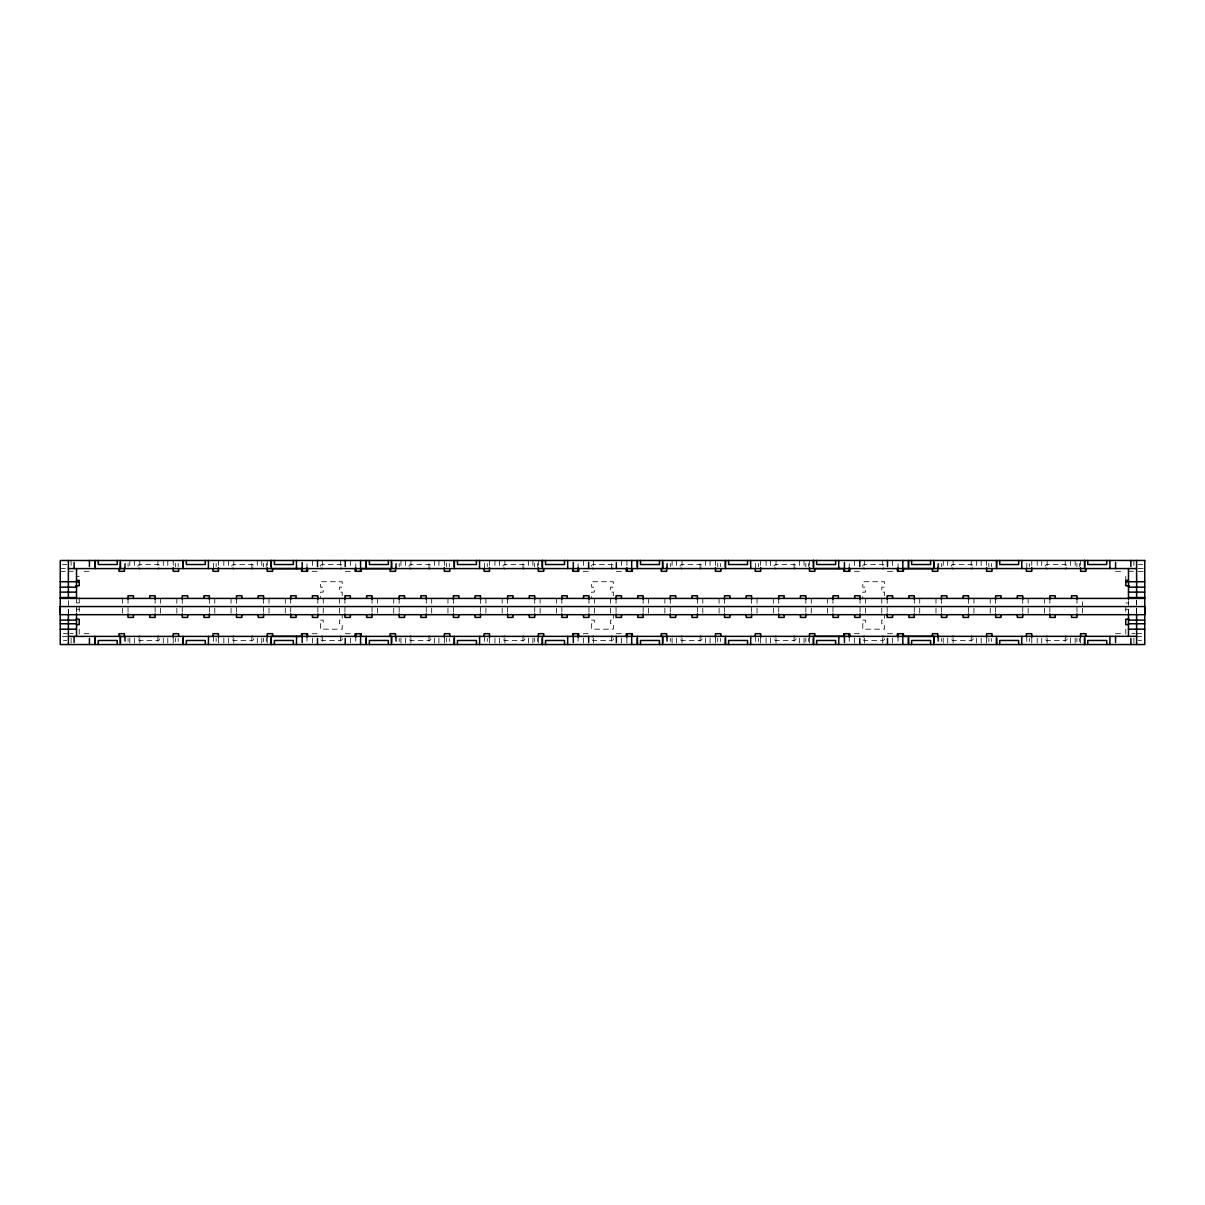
<?xml version="1.0" encoding="UTF-8"?>
<svg xmlns="http://www.w3.org/2000/svg" width="1205" height="1205" viewBox="0 0 1205 1205"><rect width="100%" height="100%" fill="white"/><g stroke="black" fill="none" stroke-linecap="round" stroke-linejoin="round"><path stroke-width="0.75" stroke-dasharray="5 3.75" d="M68.384 614.686L68.384 608.179M76.517 611.432L76.517 608.179M1128.483 614.686L1128.483 608.179M1136.616 613.059L1136.616 600.873M62.283 564.558L66.757 564.527M1138.243 564.527L1142.717 564.558M60.25 568.624L66.757 568.624M1138.243 568.624L1144.75 568.624M60.25 571.336L66.757 571.336M68.384 571.26L73.264 571.26M84.019 571.336L89.441 571.336M312.095 571.336L317.518 571.336M345.233 571.336L350.655 571.336M583.22 571.336L588.643 571.336M616.358 571.336L621.78 571.336M854.345 571.336L859.767 571.336M887.483 571.336L892.905 571.336M1115.559 571.336L1120.981 571.336M1128.483 571.26L1134.99 571.26M1138.243 571.336L1144.75 571.336M76.517 576.306L79.229 576.306M76.517 602.967L79.229 602.967M1125.771 602.967L1128.483 602.967M76.517 609.263L79.229 609.263M1125.771 609.263L1128.483 609.263M320.53 620.108L323.241 620.108L323.241 623.753L320.53 623.753L320.53 629.176L342.22 629.176L342.22 623.753L339.509 623.753L339.509 620.108L342.22 620.108L342.22 614.686M591.655 620.108L594.366 620.108L594.366 623.753L591.655 623.753L591.655 629.176L613.345 629.176L613.345 623.753L610.634 623.753L610.634 620.108L613.345 620.108L613.345 614.686M862.78 620.108L865.491 620.108L865.491 623.753L862.78 623.753L862.78 629.176L884.47 629.176L884.47 623.753L881.759 623.753L881.759 620.108L884.47 620.108L884.47 614.686M63.308 633.694L68.384 633.694M70.01 633.619L73.264 633.619M84.019 633.694L89.441 633.694M312.095 633.694L317.518 633.694M345.233 633.694L350.655 633.694M583.22 633.694L588.643 633.694M616.358 633.694L621.78 633.694M854.345 633.694L859.767 633.694M887.483 633.694L892.905 633.694M1115.559 633.694L1120.981 633.694M1131.736 633.619L1134.99 633.619M1136.616 633.694L1141.692 633.694M62.283 636.406L68.384 636.406M1136.616 636.406L1142.717 636.406M63.503 640.473L66.757 640.473M1138.243 640.473L1141.497 640.473M1136.616 600.135L1136.616 613.797M1133.905 560.461L1133.905 566.968M1133.905 638.032L1133.905 644.539M1128.483 600.617L1128.483 611.914M1125.771 576.306L1125.771 581.729M1125.771 606.552L1125.771 614.686M1125.771 629.176L1125.771 634.598M1082.391 601.672L1082.391 606.552M1082.391 608.179L1082.391 614.686M1080.584 560.461L1080.584 566.968M1080.584 638.032L1080.584 644.539M1079.635 563.503L1079.635 566.561M1079.635 638.439L1079.635 641.497M1076.924 563.247L1076.924 566.817M1076.969 598.418L1076.969 614.686M1076.924 638.183L1076.924 641.753M1075.161 560.461L1075.161 566.968M1075.161 638.032L1075.161 644.539M1070.642 560.461L1070.642 566.968M1070.642 638.032L1070.642 644.539M1065.22 560.461L1065.22 568.594M1065.22 636.406L1065.22 644.539M1049.856 598.418L1049.856 614.686M1047.145 560.461L1047.145 566.968M1047.145 638.032L1047.145 644.539M1044.434 598.418L1044.434 603.298M1044.434 608.179L1044.434 614.686M1041.723 560.461L1041.723 566.968M1041.723 638.032L1041.723 644.539M1037.204 560.461L1037.204 566.968M1037.204 638.032L1037.204 644.539M1031.781 560.461L1031.781 566.968M1031.781 638.032L1031.781 644.539M1029.522 563.503L1029.522 566.561M1029.522 638.439L1029.522 641.497M1028.166 598.418L1028.166 603.298M1028.166 608.179L1028.166 614.686M1026.811 563.247L1026.811 568.594M1026.811 636.406L1026.811 641.753M1022.744 598.418L1022.744 614.686M995.631 598.418L995.631 614.686M991.564 563.503L991.564 566.561M991.564 638.439L991.564 641.497M990.209 598.418L990.209 603.298M990.209 608.179L990.209 614.686M988.853 563.247L988.853 566.817M988.853 638.183L988.853 641.753M986.594 560.461L986.594 566.968M986.594 638.032L986.594 644.539M981.171 560.461L981.171 566.968M981.171 638.032L981.171 644.539M976.653 560.461L976.653 566.968M976.653 638.032L976.653 644.539M973.941 598.418L973.941 603.298M973.941 608.179L973.941 614.686M971.23 560.461L971.23 568.594M971.23 636.406L971.23 644.539M968.519 598.418L968.519 614.686M953.155 560.461L953.155 566.968M953.155 638.032L953.155 644.539M947.733 560.461L947.733 566.968M947.733 638.032L947.733 644.539M943.214 560.461L943.214 566.968M943.214 638.032L943.214 644.539M941.451 563.503L941.451 566.561M941.406 598.418L941.406 614.686M941.451 638.439L941.451 641.497M938.74 563.247L938.74 568.594M938.74 636.406L938.74 641.753M937.791 563.714L937.791 568.594M937.791 636.406L937.791 641.286M935.984 598.418L935.984 603.298M935.984 608.179L935.984 614.686M919.716 598.418L919.716 603.298M919.716 608.179L919.716 614.686M914.294 598.418L914.294 614.686M898.026 563.714L898.026 566.968M898.026 638.032L898.026 641.286M892.604 560.461L892.604 566.968M892.604 638.032L892.604 644.539M887.181 598.418L887.181 614.686M884.47 595.737L884.47 592.122L881.759 592.122L881.759 587.151L884.47 587.151L884.47 581.729L862.78 581.729L862.78 587.151L865.491 587.151L865.491 592.122L862.78 592.122L862.78 597.544M882.663 560.461L882.663 568.594M882.663 638.032L882.663 644.539M881.759 598.418L881.759 603.298M881.759 608.179L881.759 614.686M865.491 598.418L865.491 603.298M865.491 608.179L865.491 614.686M864.588 560.461L864.588 568.594M864.588 638.032L864.588 644.539M860.069 598.418L860.069 614.686M854.646 560.461L854.646 566.968M854.646 638.032L854.646 644.539M849.224 563.714L849.224 568.594M849.224 638.032L849.224 641.286M832.956 598.418L832.956 614.686M827.534 598.418L827.534 603.298M827.534 608.179L827.534 614.686M811.266 598.418L811.266 603.298M811.266 608.179L811.266 614.686M809.459 560.461L809.459 566.968M809.459 638.032L809.459 644.539M808.51 563.503L808.51 566.561M808.51 638.439L808.51 641.497M805.799 563.247L805.799 566.817M805.844 598.418L805.844 614.686M805.799 638.183L805.799 641.753M804.036 560.461L804.036 566.968M804.036 638.032L804.036 644.539M799.517 560.461L799.517 566.968M799.517 638.032L799.517 644.539M794.095 563.714L794.095 568.594M794.095 636.406L794.095 641.286M778.731 598.418L778.731 614.686M776.02 560.461L776.02 566.968M776.02 638.032L776.02 644.539M773.309 598.418L773.309 603.298M773.309 608.179L773.309 614.686M770.598 560.461L770.598 566.968M770.598 638.032L770.598 644.539M766.079 560.461L766.079 566.968M766.079 638.032L766.079 644.539M760.656 560.461L760.656 566.968M760.656 638.032L760.656 644.539M758.397 563.503L758.397 566.561M758.397 638.439L758.397 641.497M757.041 598.418L757.041 603.298M757.041 608.179L757.041 614.686M755.686 563.247L755.686 568.594M755.686 636.406L755.686 641.753M751.619 598.418L751.619 614.686M724.506 598.418L724.506 614.686M720.439 563.503L720.439 566.561M720.439 638.439L720.439 641.497M719.084 598.418L719.084 603.298M719.084 608.179L719.084 614.686M717.728 563.247L717.728 566.817M717.728 638.183L717.728 641.753M715.469 560.461L715.469 566.968M715.469 638.032L715.469 644.539M710.046 560.461L710.046 566.968M710.046 638.032L710.046 644.539M705.528 560.461L705.528 566.968M705.528 638.032L705.528 644.539M702.816 598.418L702.816 603.298M702.816 608.179L702.816 614.686M700.105 563.714L700.105 568.594M700.105 636.406L700.105 641.286M697.394 598.418L697.394 614.686M682.03 560.461L682.03 566.968M682.03 638.032L682.03 644.539M676.608 560.461L676.608 566.968M676.608 638.032L676.608 644.539M672.089 560.461L672.089 566.968M672.089 638.032L672.089 644.539M670.326 563.503L670.326 566.561M670.281 598.418L670.281 614.686M670.326 638.439L670.326 641.497M667.615 563.247L667.615 568.594M667.615 636.406L667.615 641.753M666.666 563.714L666.666 568.594M666.666 636.406L666.666 641.286M664.859 598.418L664.859 603.298M664.859 608.179L664.859 614.686M648.591 598.418L648.591 603.298M648.591 608.179L648.591 614.686M643.169 598.418L643.169 614.686M626.901 560.461L626.901 566.968M626.901 638.032L626.901 644.539M621.479 560.461L621.479 566.968M621.479 638.032L621.479 644.539M616.056 598.418L616.056 614.686M613.345 595.737L613.345 592.122L610.634 592.122L610.634 587.151L613.345 587.151L613.345 581.729L591.655 581.729L591.655 587.151L594.366 587.151L594.366 592.122L591.655 592.122L591.655 597.544M611.538 563.714L611.538 568.594M611.538 636.406L611.538 641.286M610.634 598.418L610.634 603.298M610.634 608.179L610.634 614.686M594.366 598.418L594.366 603.298M594.366 608.179L594.366 614.686M593.463 560.461L593.463 566.968M593.463 638.032L593.463 644.539M588.944 598.418L588.944 614.686M583.521 560.461L583.521 566.968M583.521 638.032L583.521 644.539M578.099 563.714L578.099 568.594M578.099 636.406L578.099 641.286M561.831 598.418L561.831 614.686M556.409 598.418L556.409 603.298M556.409 608.179L556.409 614.686M540.141 598.418L540.141 603.298M540.141 608.179L540.141 614.686M538.334 560.461L538.334 566.968M538.334 638.032L538.334 644.539M537.385 563.503L537.385 566.561M537.385 638.439L537.385 641.497M534.674 563.247L534.674 566.817M534.719 598.418L534.719 614.686M534.674 638.183L534.674 641.753M532.911 560.461L532.911 566.968M532.911 638.032L532.911 644.539M528.393 560.461L528.393 566.968M528.393 638.032L528.393 644.539M522.97 563.714L522.97 568.594M522.97 636.406L522.97 641.286M507.606 598.418L507.606 614.686M504.895 560.461L504.895 566.968M504.895 638.032L504.895 644.539M502.184 598.418L502.184 603.298M502.184 608.179L502.184 614.686M499.473 560.461L499.473 566.968M499.473 638.032L499.473 644.539M494.954 560.461L494.954 566.968M494.954 638.032L494.954 644.539M489.531 560.461L489.531 566.968M489.531 638.032L489.531 644.539M487.272 563.503L487.272 566.561M487.272 638.439L487.272 641.497M485.916 598.418L485.916 603.298M485.916 608.179L485.916 614.686M484.561 563.247L484.561 568.594M484.561 636.406L484.561 641.753M480.494 598.418L480.494 614.686M453.381 598.418L453.381 614.686M449.314 563.503L449.314 566.561M449.314 638.439L449.314 641.497M447.959 598.418L447.959 603.298M447.959 608.179L447.959 614.686M446.603 563.247L446.603 566.817M446.603 638.183L446.603 641.753M444.344 560.461L444.344 566.968M444.344 638.032L444.344 644.539M438.921 560.461L438.921 566.968M438.921 638.032L438.921 644.539M434.402 560.461L434.402 566.968M434.402 638.032L434.402 644.539M431.691 598.418L431.691 603.298M431.691 608.179L431.691 614.686M428.98 563.714L428.98 568.594M428.98 636.406L428.98 641.286M426.269 598.418L426.269 614.686M410.905 560.461L410.905 566.968M410.905 638.032L410.905 644.539M405.483 560.461L405.483 566.968M405.483 638.032L405.483 644.539M400.964 560.461L400.964 566.968M400.964 638.032L400.964 644.539M399.201 563.503L399.201 566.561M399.156 598.418L399.156 614.686M399.201 638.439L399.201 641.497M396.49 563.247L396.49 568.594M396.49 636.406L396.49 641.753M395.541 563.714L395.541 568.594M395.541 636.406L395.541 641.286M393.734 598.418L393.734 603.298M393.734 608.179L393.734 614.686M377.466 598.418L377.466 603.298M377.466 608.179L377.466 614.686M372.044 598.418L372.044 614.686M355.776 563.714L355.776 566.968M355.776 638.032L355.776 641.286M350.354 560.461L350.354 566.968M350.354 638.032L350.354 644.539M344.931 598.418L344.931 614.686M342.22 595.737L342.22 592.122L339.509 592.122L339.509 587.151L342.22 587.151L342.22 581.729L320.53 581.729L320.53 587.151L323.241 587.151L323.241 592.122L320.53 592.122L320.53 597.544M340.413 560.461L340.413 566.968M340.413 636.406L340.413 641.286M339.509 598.418L339.509 603.298M339.509 608.179L339.509 614.686M323.241 598.418L323.241 603.298M323.241 608.179L323.241 614.686M322.338 560.461L322.338 566.968M322.338 636.406L322.338 644.539M317.819 598.418L317.819 614.686M312.396 560.461L312.396 566.968M312.396 638.032L312.396 644.539M306.974 563.714L306.974 568.594M306.974 638.032L306.974 641.286M290.706 598.418L290.706 614.686M285.284 598.418L285.284 603.298M285.284 608.179L285.284 614.686M269.016 598.418L269.016 603.298M269.016 608.179L269.016 614.686M267.209 560.461L267.209 566.968M267.209 638.032L267.209 644.539M266.26 563.503L266.26 566.561M266.26 638.439L266.26 641.497M263.549 563.247L263.549 566.817M263.594 598.418L263.594 614.686M263.549 638.183L263.549 641.753M261.786 560.461L261.786 566.968M261.786 638.032L261.786 644.539M257.268 560.461L257.268 566.968M257.268 638.032L257.268 644.539M251.845 563.714L251.845 568.594M251.845 636.406L251.845 641.286M236.481 598.418L236.481 614.686M233.77 560.461L233.77 566.968M233.77 638.032L233.77 644.539M231.059 598.418L231.059 603.298M231.059 608.179L231.059 614.686M228.347 560.461L228.347 566.968M228.347 638.032L228.347 644.539M223.829 560.461L223.829 566.968M223.829 638.032L223.829 644.539M218.406 560.461L218.406 566.968M218.406 638.032L218.406 644.539M216.147 563.503L216.147 566.561M216.147 638.439L216.147 641.497M214.791 598.418L214.791 603.298M214.791 608.179L214.791 614.686M213.436 563.247L213.436 568.594M213.436 636.406L213.436 641.753M209.369 598.418L209.369 614.686M182.256 598.418L182.256 614.686M178.189 563.503L178.189 566.561M178.189 638.439L178.189 641.497M176.834 598.418L176.834 603.298M176.834 608.179L176.834 614.686M175.478 563.247L175.478 566.817M175.478 638.183L175.478 641.753M173.219 560.461L173.219 566.968M173.219 638.032L173.219 644.539M167.796 560.461L167.796 566.968M167.796 638.032L167.796 644.539M163.278 560.461L163.278 566.968M163.278 638.032L163.278 644.539M160.566 598.418L160.566 603.298M160.566 608.179L160.566 614.686M157.855 560.461L157.855 568.594M157.855 636.406L157.855 644.539M155.144 598.418L155.144 614.686M139.78 560.461L139.78 566.968M139.78 638.032L139.78 644.539M134.358 560.461L134.358 566.968M134.358 638.032L134.358 644.539M129.839 560.461L129.839 566.968M129.839 638.032L129.839 644.539M128.076 563.503L128.076 566.561M128.031 598.418L128.031 614.686M128.076 638.439L128.076 641.497M125.365 563.247L125.365 568.594M125.365 636.406L125.365 641.753M124.416 563.714L124.416 568.594M124.416 636.406L124.416 641.286M122.609 598.418L122.609 603.298M122.609 608.179L122.609 614.686M79.229 597.544L79.229 603.298M79.229 606.552L79.229 614.686M79.229 629.176L79.229 634.598M76.517 597.544L76.517 612.215M71.095 560.461L71.095 566.968M71.095 638.032L71.095 644.539M68.384 600.617L68.384 613.797M613.541 638.801A2.033 2.033 0 0 1 611.538 640.457L593.463 640.457A2.033 2.033 0 0 1 591.459 638.801M1067.223 638.801A2.033 2.033 0 0 1 1065.22 640.457L1047.145 640.457A2.033 2.033 0 0 1 1045.142 638.801M973.233 638.801A2.033 2.033 0 0 1 971.23 640.457L953.155 640.457A2.033 2.033 0 0 1 951.152 638.801M796.098 638.801A2.033 2.033 0 0 1 794.095 640.457L776.02 640.457A2.033 2.033 0 0 1 774.017 638.801M702.108 638.801A2.033 2.033 0 0 1 700.105 640.457L682.03 640.457A2.033 2.033 0 0 1 680.027 638.801M884.666 638.816A2.033 2.033 0 0 1 882.663 640.473L864.588 640.473A2.033 2.033 0 0 1 862.584 638.816M159.858 638.801A2.033 2.033 0 0 1 157.855 640.457L139.78 640.457A2.033 2.033 0 0 1 137.777 638.801M253.848 638.801A2.033 2.033 0 0 1 251.845 640.457L233.77 640.457A2.033 2.033 0 0 1 231.767 638.801M430.983 638.801A2.033 2.033 0 0 1 428.98 640.457L410.905 640.457A2.033 2.033 0 0 1 408.902 638.801M524.973 638.801A2.033 2.033 0 0 1 522.97 640.457L504.895 640.457A2.033 2.033 0 0 1 502.892 638.801M342.416 638.816A2.033 2.033 0 0 1 340.413 640.473L322.338 640.473A2.033 2.033 0 0 1 320.334 638.816M591.459 566.199A2.033 2.033 0 0 1 593.463 564.543L611.538 564.527A2.033 2.033 0 0 1 613.541 566.199M1045.142 566.199A2.033 2.033 0 0 1 1047.145 564.543L1065.22 564.527A2.033 2.033 0 0 1 1067.223 566.199M951.152 566.199A2.033 2.033 0 0 1 953.155 564.543L971.23 564.527A2.033 2.033 0 0 1 973.233 566.199M774.017 566.199A2.033 2.033 0 0 1 776.02 564.543L794.095 564.527A2.033 2.033 0 0 1 796.098 566.199M680.027 566.199A2.033 2.033 0 0 1 682.03 564.543L700.105 564.527A2.033 2.033 0 0 1 702.108 566.199M862.584 566.184A2.033 2.033 0 0 1 864.588 564.527L882.663 564.527A2.033 2.033 0 0 1 884.666 566.184M137.777 566.199A2.033 2.033 0 0 1 139.78 564.543L157.855 564.527A2.033 2.033 0 0 1 159.858 566.199M231.767 566.199A2.033 2.033 0 0 1 233.77 564.543L251.845 564.527A2.033 2.033 0 0 1 253.848 566.199M408.902 566.199A2.033 2.033 0 0 1 410.905 564.543L428.98 564.527A2.033 2.033 0 0 1 430.983 566.199M502.892 566.199A2.033 2.033 0 0 1 504.895 564.543L522.97 564.527A2.033 2.033 0 0 1 524.973 566.199M320.334 566.184A2.033 2.033 0 0 1 322.338 564.527L340.413 564.527A2.033 2.033 0 0 1 342.416 566.184"/><path stroke-width="1.5" d="M68.384 568.594L1136.616 568.549M76.517 580.358L79.229 580.358L79.229 585.781L75.779 585.781M1128.483 580.358L1125.771 580.358L1125.771 585.781L1129.221 585.781M60.25 581.729L79.229 581.729M1125.771 581.729L1144.75 581.729M60.25 587.151L76.517 587.151M1128.483 587.151L1144.75 587.151M60.25 592.122L76.517 592.122M1128.483 592.122L1144.75 592.122M60.25 597.544L76.517 597.544M1128.483 597.544L1144.75 597.544M60.25 598.418L1144.75 598.418M75.779 619.219L79.229 619.219L79.229 624.642L76.517 624.642M1129.221 619.219L1125.771 619.219L1125.771 624.642L1128.483 624.642M60.25 620.108L76.517 620.108M1128.483 620.108L1144.75 620.108M60.25 623.753L76.517 623.753M1128.483 623.753L1144.75 623.753M60.25 629.176L76.517 629.176M1128.483 629.176L1144.75 629.176M68.384 636.406L1136.616 636.33M1136.616 560.461L1136.616 597.544M1136.616 614.686L1136.616 644.539M1130.892 560.461L1130.892 566.561M1130.892 638.439L1130.892 644.539M1128.483 568.549L1128.483 599.156M1128.483 613.36L1128.483 636.391M1115.559 562.494L1115.559 568.594M1115.559 636.406L1115.559 642.506M1109.835 560.461L1109.956 568.594M1109.956 636.406L1109.835 644.539M1106.747 560.461L1106.747 564.527L1087.769 564.527L1087.769 560.461M1106.747 644.539L1106.747 640.473L1087.769 640.473L1087.769 644.539M1086.006 568.609L1086.006 571.321L1080.584 571.321L1080.584 567.706M1086.006 636.391L1086.006 633.679L1080.584 633.679L1080.584 637.294M1084.666 560.461L1084.666 568.594M1084.666 636.406L1084.666 644.539M1084.56 560.461L1084.56 566.561M1084.56 638.439L1084.56 644.539M1076.969 599.352L1076.969 595.737L1071.546 595.737L1071.546 598.448M1076.969 613.812L1076.969 617.427L1071.546 617.427L1071.546 614.716M1055.279 598.448L1055.279 595.737L1049.856 595.737L1049.856 599.352M1055.279 614.716L1055.279 617.427L1049.856 617.427L1049.856 613.812M1031.781 567.706L1031.781 571.321L1026.359 571.321L1026.359 568.609M1031.781 637.294L1031.781 633.679L1026.359 633.679L1026.359 636.391M1022.744 599.352L1022.744 595.737L1017.321 595.737L1017.321 598.448M1022.744 613.812L1022.744 617.427L1017.321 617.427L1017.321 614.716M1021.765 560.461L1021.765 568.594M1021.765 636.406L1021.765 644.539M1018.677 560.461L1018.677 564.527L999.698 564.527L999.698 560.461M1018.677 644.539L1018.677 640.473L999.698 640.473L999.698 644.539M1001.054 598.448L1001.054 595.737L995.631 595.737L995.631 599.352M1001.054 614.716L1001.054 617.427L995.631 617.427L995.631 613.812M996.595 568.594L996.595 560.461L996.49 566.561M996.595 636.406L996.595 644.539L996.49 638.439M992.016 568.609L992.016 571.321L986.594 571.321L986.594 567.706M992.016 636.391L992.016 633.679L986.594 633.679L986.594 637.294M968.519 599.352L968.519 595.737L963.096 595.737L963.096 598.448M968.519 613.812L968.519 617.427L963.096 617.427L963.096 614.716M946.829 598.448L946.829 595.737L941.406 595.737L941.406 599.352M946.829 614.716L946.829 617.427L941.406 617.427L941.406 613.812M937.791 567.706L937.791 571.321L932.369 571.321L932.369 568.609L903.449 568.594L903.449 571.306L897.394 571.336L897.394 568.624M937.791 637.294L937.791 633.679L932.369 633.679L932.369 636.391L903.449 636.406L903.449 633.694L897.394 633.694L897.394 636.406M933.815 562.494L933.815 568.594M933.815 636.406L933.815 642.506M933.694 560.461L933.694 568.594M933.694 636.406L933.694 644.539M930.606 560.461L930.606 564.527L911.628 564.527L911.628 560.461M930.606 644.539L930.606 640.473L911.628 640.473L911.628 644.539M914.294 599.352L914.294 595.737L908.871 595.737L908.871 598.448M914.294 613.812L914.294 617.427L908.871 617.427L908.871 614.716M908.525 568.594L908.525 560.461L908.419 566.561M908.525 636.406L908.525 644.539L908.419 638.439M902.816 560.461L902.816 566.561M902.816 567.721L902.816 571.336M902.816 633.694L902.816 637.309M902.816 638.439L902.816 644.539M898.026 567.691L898.026 571.306M898.026 633.694L898.026 637.309M892.604 598.448L892.604 595.737L887.181 595.737L887.181 599.352M892.604 614.716L892.604 617.427L887.181 617.427L887.181 613.812M887.483 560.461L887.483 566.561M887.483 638.439L887.483 644.539M860.069 599.352L860.069 595.737L854.646 595.737L854.646 598.448M860.069 613.812L860.069 617.427L854.646 617.427L854.646 614.716M859.767 560.461L859.767 566.561M859.767 638.439L859.767 644.539M849.856 568.624L849.856 571.336L843.801 571.306L843.801 568.594L814.881 568.609L814.881 571.321L809.459 571.321L809.459 567.706M849.856 636.406L849.856 633.694L843.801 633.694L843.801 636.406L814.881 636.391L814.881 633.679L809.459 633.679L809.459 637.294M849.224 567.691L849.224 571.306M849.224 633.694L849.224 637.309M844.434 562.494L844.434 571.336M844.434 633.694L844.434 642.506M838.71 560.461L838.71 568.594M838.831 636.406L838.71 644.539M838.379 598.448L838.379 595.737L832.956 595.737L832.956 599.352M838.379 614.716L838.379 617.427L832.956 617.427L832.956 613.812M835.622 560.461L835.622 564.527L816.644 564.527L816.644 560.461M835.622 644.539L835.622 640.473L816.644 640.473L816.644 644.539M813.541 560.461L813.541 568.594M813.541 636.406L813.541 644.539M813.435 560.461L813.435 566.561M813.435 638.439L813.435 644.539M805.844 599.352L805.844 595.737L800.421 595.737L800.421 598.448M805.844 613.812L805.844 617.427L800.421 617.427L800.421 614.716M784.154 598.448L784.154 595.737L778.731 595.737L778.731 599.352M784.154 614.716L784.154 617.427L778.731 617.427L778.731 613.812M760.656 567.706L760.656 571.321L755.234 571.321L755.234 568.609M760.656 637.294L760.656 633.679L755.234 633.679L755.234 636.391M751.619 599.352L751.619 595.737L746.196 595.737L746.196 598.448M751.619 613.812L751.619 617.427L746.196 617.427L746.196 614.716M750.64 560.461L750.76 568.594M750.76 636.406L750.64 644.539M747.552 560.461L747.552 564.527L728.573 564.527L728.573 560.461M747.552 644.539L747.552 640.473L728.573 640.473L728.573 644.539M729.929 598.448L729.929 595.737L724.506 595.737L724.506 599.352M729.929 614.716L729.929 617.427L724.506 617.427L724.506 613.812M725.47 568.594L725.47 560.461L725.365 566.561M725.47 636.406L725.47 644.539L725.365 638.439M720.891 568.609L720.891 571.321L715.469 571.321L715.469 567.706M720.891 636.391L720.891 633.679L715.469 633.679L715.469 637.294M697.394 599.352L697.394 595.737L691.971 595.737L691.971 598.448M697.394 613.812L697.394 617.427L691.971 617.427L691.971 614.716M675.704 598.448L675.704 595.737L670.281 595.737L670.281 599.352M675.704 614.716L675.704 617.427L670.281 617.427L670.281 613.812M666.666 567.706L666.666 571.321L661.244 571.321L661.244 568.609M666.666 637.294L666.666 633.679L661.244 633.679L661.244 636.391M662.69 562.494L662.69 568.594M662.69 636.406L662.69 642.506M662.569 560.461L662.569 568.594M662.569 636.406L662.569 644.539M659.481 560.461L659.481 564.527L640.503 564.527L640.503 560.461M659.481 644.539L659.481 640.473L640.503 640.473L640.503 644.539M643.169 599.352L643.169 595.737L637.746 595.737L637.746 598.448M643.169 613.812L643.169 617.427L637.746 617.427L637.746 614.716M637.4 568.594L637.4 560.461L637.294 566.561M637.4 636.406L637.4 644.539L637.294 638.439M632.324 568.609L632.324 571.321L626.269 571.336L626.269 568.624M632.324 636.391L632.324 633.679L626.269 633.694L626.269 636.406M631.691 560.461L631.691 566.561M631.691 567.721L631.691 571.336M631.691 633.694L631.691 637.309M631.691 638.439L631.691 644.539M626.901 567.706L626.901 571.321M626.901 633.679L626.901 637.294M621.479 598.448L621.479 595.737L616.056 595.737L616.056 599.352M621.479 614.716L621.479 617.427L616.056 617.427L616.056 613.812M616.358 562.494L616.358 568.594M616.358 636.406L616.358 642.506M588.944 599.352L588.944 595.737L583.521 595.737L583.521 598.448M588.944 613.812L588.944 617.427L583.521 617.427L583.521 614.716M588.643 562.494L588.643 568.594M588.643 636.406L588.643 642.506M578.731 568.624L578.731 571.336L572.676 571.321L572.676 568.609M578.731 636.406L578.731 633.694L572.676 633.679L572.676 636.391M578.099 567.706L578.099 571.321M578.099 633.679L578.099 637.294M573.309 562.494L573.309 571.336M573.309 633.694L573.309 642.506M567.6 560.461L567.706 568.594M567.706 636.406L567.6 644.539M567.254 598.448L567.254 595.737L561.831 595.737L561.831 599.352M567.254 614.716L567.254 617.427L561.831 617.427L561.831 613.812M564.497 560.461L564.497 564.527L545.519 564.527L545.519 560.461M564.497 644.539L564.497 640.473L545.519 640.473L545.519 644.539M543.756 568.609L543.756 571.321L538.334 571.321L538.334 567.706M543.756 636.391L543.756 633.679L538.334 633.679L538.334 637.294M542.431 560.461L542.431 568.594M542.431 636.406L542.431 644.539M542.31 560.461L542.31 566.561M542.31 638.439L542.31 644.539M534.719 599.352L534.719 595.737L529.296 595.737L529.296 598.448M534.719 613.812L534.719 617.427L529.296 617.427L529.296 614.716M513.029 598.448L513.029 595.737L507.606 595.737L507.606 599.352M513.029 614.716L513.029 617.427L507.606 617.427L507.606 613.812M489.531 567.706L489.531 571.321L484.109 571.321L484.109 568.609M489.531 637.294L489.531 633.679L484.109 633.679L484.109 636.391M480.494 599.352L480.494 595.737L475.071 595.737L475.071 598.448M480.494 613.812L480.494 617.427L475.071 617.427L475.071 614.716M479.53 560.461L479.53 568.594M479.635 636.406L479.53 644.539M476.427 560.461L476.427 564.527L457.448 564.527L457.448 560.461M476.427 644.539L476.427 640.473L457.448 640.473L457.448 644.539M458.804 598.448L458.804 595.737L453.381 595.737L453.381 599.352M458.804 614.716L458.804 617.427L453.381 617.427L453.381 613.812M454.36 568.594L454.36 560.461L454.24 566.561M454.36 636.406L454.36 644.539L454.24 638.439M449.766 568.609L449.766 571.321L444.344 571.321L444.344 567.706M449.766 636.391L449.766 633.679L444.344 633.679L444.344 637.294M426.269 599.352L426.269 595.737L420.846 595.737L420.846 598.448M426.269 613.812L426.269 617.427L420.846 617.427L420.846 614.716M404.579 598.448L404.579 595.737L399.156 595.737L399.156 599.352M404.579 614.716L404.579 617.427L399.156 617.427L399.156 613.812M395.541 567.706L395.541 571.321L390.119 571.321L390.119 568.609L361.199 568.594L361.199 571.306L355.144 571.336L355.144 568.624M395.541 637.294L395.541 633.679L390.119 633.679L390.119 636.391M391.565 562.494L391.565 568.594M391.565 636.406L391.565 642.506M391.459 560.461L391.459 568.594M391.459 636.406L391.459 644.539M388.356 560.461L388.356 564.527L369.378 564.527L369.378 560.461M388.356 644.539L388.356 640.473L369.378 640.473L369.378 644.539M372.044 599.352L372.044 595.737L366.621 595.737L366.621 598.448M372.044 613.812L372.044 617.427L366.621 617.427L366.621 614.716M366.29 568.594L366.29 560.461L366.169 566.561M366.29 636.406L366.29 644.539L366.169 638.439M361.199 636.406L361.199 633.694L355.144 633.694L355.144 636.406M360.566 560.461L360.566 566.561M360.566 567.721L360.566 571.336M360.566 633.694L360.566 637.309M360.566 638.439L360.566 644.539M355.776 567.691L355.776 571.306M355.776 633.694L355.776 637.309M350.354 598.448L350.354 595.737L344.931 595.737L344.931 599.352M350.354 614.716L350.354 617.427L344.931 617.427L344.931 613.812M345.233 560.461L345.233 566.561M345.233 638.439L345.233 644.539M317.819 599.352L317.819 595.737L312.396 595.737L312.396 598.448M317.819 613.812L317.819 617.427L312.396 617.427L312.396 614.716M317.518 560.461L317.518 566.561M317.518 638.439L317.518 644.539M307.606 568.624L307.606 571.336L301.551 571.306L301.551 568.594L272.631 568.609L272.631 571.321L267.209 571.321L267.209 567.706M307.606 636.406L307.606 633.694L301.551 633.694L301.551 636.406L272.631 636.391L272.631 633.679L267.209 633.679L267.209 637.294M306.974 567.691L306.974 571.306M306.974 633.694L306.974 637.309M302.184 562.494L302.184 571.336M302.184 633.694L302.184 642.506M296.475 560.461L296.475 568.594M296.581 636.406L296.475 644.539M296.129 598.448L296.129 595.737L290.706 595.737L290.706 599.352M296.129 614.716L296.129 617.427L290.706 617.427L290.706 613.812M293.372 560.461L293.372 564.527L274.394 564.527L274.394 560.461M293.372 644.539L293.372 640.473L274.394 640.473L274.394 644.539M271.306 560.461L271.306 568.594M271.306 636.406L271.306 644.539M271.185 560.461L271.185 566.561M271.185 638.439L271.185 644.539M263.594 599.352L263.594 595.737L258.171 595.737L258.171 598.448M263.594 613.812L263.594 617.427L258.171 617.427L258.171 614.716M241.904 598.448L241.904 595.737L236.481 595.737L236.481 599.352M241.904 614.716L241.904 617.427L236.481 617.427L236.481 613.812M218.406 567.706L218.406 571.321L212.984 571.321L212.984 568.609M218.406 637.294L218.406 633.679L212.984 633.679L212.984 636.391M209.369 599.352L209.369 595.737L203.946 595.737L203.946 598.448M209.369 613.812L209.369 617.427L203.946 617.427L203.946 614.716M208.405 560.461L208.405 568.594M208.51 636.406L208.405 644.539M205.302 560.461L205.302 564.527L186.323 564.527L186.323 560.461M205.302 644.539L205.302 640.473L186.323 640.473L186.323 644.539M187.679 598.448L187.679 595.737L182.256 595.737L182.256 599.352M187.679 614.716L187.679 617.427L182.256 617.427L182.256 613.812M183.235 568.594L183.235 560.461L183.115 566.561M183.235 636.406L183.235 644.539L183.115 638.439M178.641 568.609L178.641 571.321L173.219 571.321L173.219 567.706M178.641 636.391L178.641 633.679L173.219 633.679L173.219 637.294M155.144 599.352L155.144 595.737L149.721 595.737L149.721 598.448M155.144 613.812L155.144 617.427L149.721 617.427L149.721 614.716M133.454 598.448L133.454 595.737L128.031 595.737L128.031 599.352M133.454 614.716L133.454 617.427L128.031 617.427L128.031 613.812M124.416 567.706L124.416 571.321L118.994 571.321L118.994 568.609M124.416 637.294L124.416 633.679L118.994 633.679L118.994 636.391M120.44 562.494L120.44 568.594M120.44 636.406L120.44 642.506M120.334 560.461L120.334 568.594M120.334 636.406L120.334 644.539M117.231 560.461L117.231 564.527L98.253 564.527L98.253 560.461M117.231 644.539L117.231 640.473L98.253 640.473L98.253 644.539M95.165 568.594L95.165 560.461L95.044 566.561M95.165 636.406L95.165 644.539L95.044 638.439M89.441 560.461L89.441 566.561M89.441 638.439L89.441 644.539M76.517 568.549L76.517 598.418M76.517 613.36L76.517 636.391M74.108 562.494L74.108 568.594M74.108 636.406L74.108 642.506M68.384 560.461L68.384 597.544M68.384 614.686L68.384 644.539M611.538 636.391A2.033 2.033 0 0 1 612.652 636.722M592.348 636.722A2.033 2.033 0 0 1 593.463 636.391M1065.22 636.391A2.033 2.033 0 0 1 1066.335 636.722M1046.03 636.722A2.033 2.033 0 0 1 1047.145 636.391M971.23 636.391A2.033 2.033 0 0 1 972.345 636.722M952.04 636.722A2.033 2.033 0 0 1 953.155 636.391M794.095 636.391A2.033 2.033 0 0 1 795.21 636.722M774.905 636.722A2.033 2.033 0 0 1 776.02 636.391M700.105 636.391A2.033 2.033 0 0 1 701.22 636.722M680.915 636.722A2.033 2.033 0 0 1 682.03 636.391M882.663 636.406A2.033 2.033 0 0 1 883.777 636.737M863.473 636.737A2.033 2.033 0 0 1 864.588 636.406M157.855 636.391A2.033 2.033 0 0 1 158.97 636.722M138.665 636.722A2.033 2.033 0 0 1 139.78 636.391M251.845 636.391A2.033 2.033 0 0 1 252.96 636.722M232.655 636.722A2.033 2.033 0 0 1 233.77 636.391M428.98 636.391A2.033 2.033 0 0 1 430.095 636.722M409.79 636.722A2.033 2.033 0 0 1 410.905 636.391M522.97 636.391A2.033 2.033 0 0 1 524.085 636.722M503.78 636.722A2.033 2.033 0 0 1 504.895 636.391M340.413 636.406A2.033 2.033 0 0 1 341.527 636.737M321.223 636.737A2.033 2.033 0 0 1 322.338 636.406M593.463 568.609A2.033 2.033 0 0 1 592.348 568.278M612.652 568.278A2.033 2.033 0 0 1 611.538 568.609M1047.145 568.609A2.033 2.033 0 0 1 1046.03 568.278M1066.335 568.278A2.033 2.033 0 0 1 1065.22 568.609M953.155 568.609A2.033 2.033 0 0 1 952.04 568.278M972.345 568.278A2.033 2.033 0 0 1 971.23 568.609M776.02 568.609A2.033 2.033 0 0 1 774.905 568.278M795.21 568.278A2.033 2.033 0 0 1 794.095 568.609M682.03 568.609A2.033 2.033 0 0 1 680.915 568.278M701.22 568.278A2.033 2.033 0 0 1 700.105 568.609M864.588 568.594A2.033 2.033 0 0 1 863.473 568.263M883.777 568.263A2.033 2.033 0 0 1 882.663 568.594M139.78 568.609A2.033 2.033 0 0 1 138.665 568.278M158.97 568.278A2.033 2.033 0 0 1 157.855 568.609M233.77 568.609A2.033 2.033 0 0 1 232.655 568.278M252.96 568.278A2.033 2.033 0 0 1 251.845 568.609M410.905 568.609A2.033 2.033 0 0 1 409.79 568.278M430.095 568.278A2.033 2.033 0 0 1 428.98 568.609M504.895 568.609A2.033 2.033 0 0 1 503.78 568.278M524.085 568.278A2.033 2.033 0 0 1 522.97 568.609M322.338 568.594A2.033 2.033 0 0 1 321.223 568.263M341.527 568.263A2.033 2.033 0 0 1 340.413 568.594M60.25 606.552L60.25 614.686L1144.75 614.686L1144.75 606.552L60.25 606.552M1144.75 560.461L60.25 560.491L60.25 644.539L1144.75 644.539L1144.75 560.461"/></g></svg>
